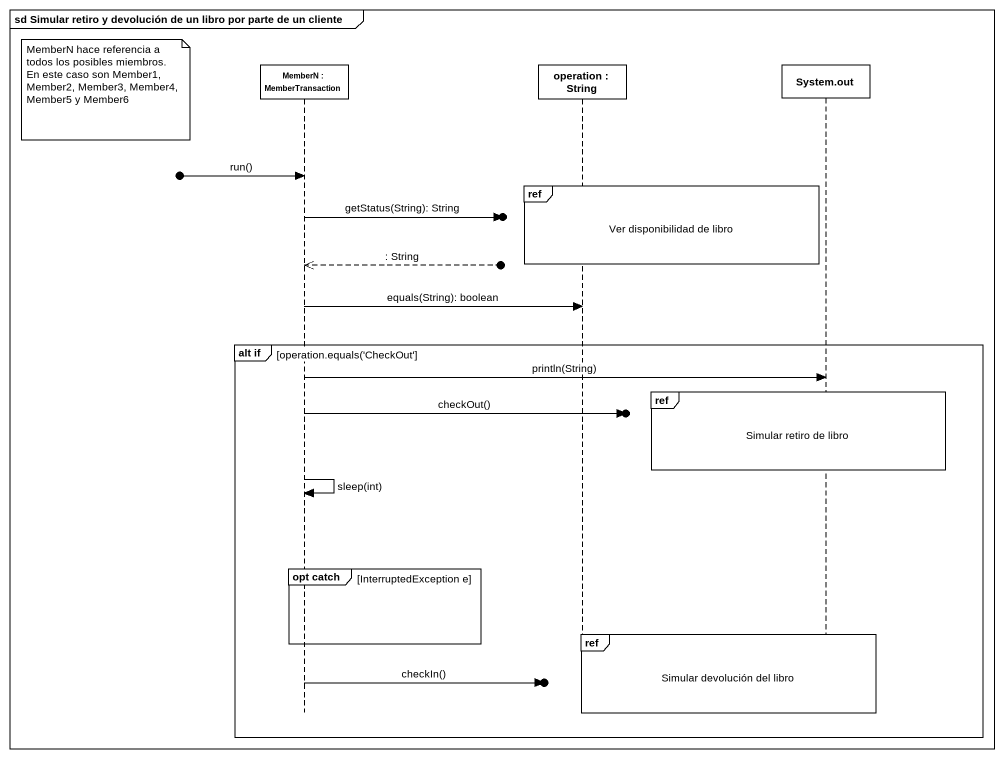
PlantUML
@startuml
mainframe sd Simular retiro y devolución de un libro por parte de un cliente
hide footbox
participant "MemberN : MemberTransaction" as MemberN
participant "operation : String" as operation
participant "System.out" as System_out

note left of MemberN
  MemberN hace referencia a todos los posibles miembros.
  En este caso son Member1, Member2, Member3, Member4, Member5 y Member6
end note
[o-> MemberN : run()
ref over operation : Ver disponibilidad de libro
MemberN ->o] : getStatus(String): String
MemberN <<--o] : : String
MemberN -> operation : equals(String): boolean
group alt if [operation.equals('CheckOut']
  MemberN -> System_out : println(String)
  ref over System_out : Simular retiro de libro
  MemberN ->o] : checkOut()
  MemberN -> MemberN : sleep(int)
  group opt catch [InterruptedException e]
    ref over operation, System_out : Simular devolución del libro
  end
  MemberN ->o] : checkIn()
end
@enduml
